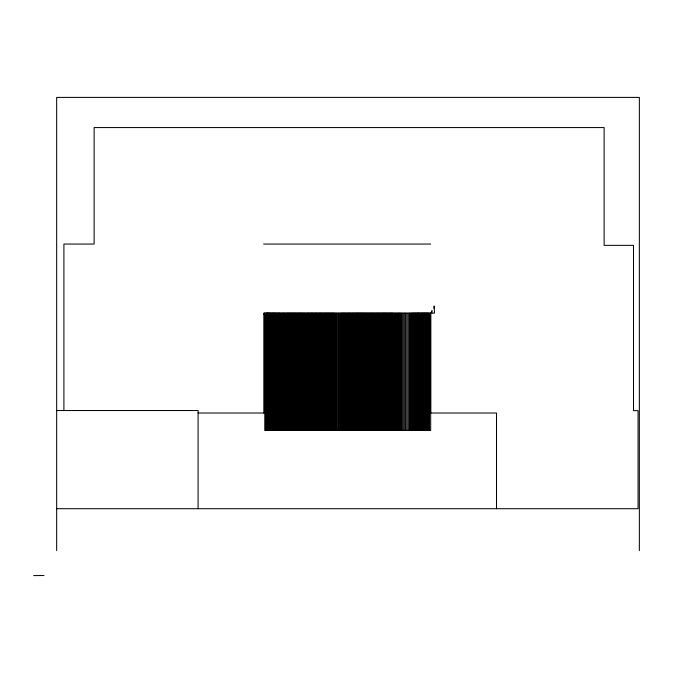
<?xml version="1.0" encoding="UTF-8"?>
<svg xmlns="http://www.w3.org/2000/svg" width="673" height="673" viewBox="0 0 673 673"><rect width="100%" height="100%" fill="white"/><g stroke="black" fill="none" stroke-linecap="round" stroke-linejoin="round"><path stroke-width="1.01" d="M433.925 308.327L434.203 305.979L434.497 313.138L263.614 313.138M431.805 313.138L432.016 310.623L430.821 313.138M263.824 413.012L263.824 314.283L264.43 313.138M33.65 575.6L44.023 575.524M263.614 244.055L430.695 244.055M263.824 314.283L265.482 314.283M56.667 410.538L198.089 410.538L198.089 508.712M198.089 413.012L265.339 413.012M430.316 413.012L496.514 413.012L496.514 508.712M56.667 508.712L638.054 508.712L638.054 410.631L633.503 410.631L633.503 245.342L604.127 245.342L604.127 127.567L94.127 127.567L94.127 244.055L63.91 244.055L63.91 410.538M639.35 550.598L639.35 97.4L56.667 97.4L56.667 550.598M430.695 313.138L430.695 430.459L264.767 430.459L264.767 313.138M430.653 314.283L430.653 413.012M429.231 313.138L429.231 430.459M428.785 313.138L428.785 430.459M428.221 313.138L428.221 430.459M427.776 313.138L427.776 430.459M427.313 313.138L427.313 430.459M426.749 313.138L426.749 430.459M426.287 313.138L426.287 430.459M425.731 313.138L425.731 430.459M425.176 313.138L425.176 430.459M424.646 313.138L424.646 430.459M424.234 313.138L424.234 430.459M423.872 313.138L423.872 430.459M423.224 313.138L423.224 430.459M422.88 313.138L422.88 430.459M422.316 313.138L422.316 430.459M421.87 313.138L421.87 430.459M421.399 313.138L421.399 430.459M420.81 313.138L420.81 430.459M420.23 313.138L420.23 430.459M419.683 313.138L419.683 430.459M419.161 313.138L419.161 430.459M418.715 313.138L418.715 430.459M418.278 313.138L418.278 430.459M417.824 313.138L417.824 430.459M417.268 313.138L417.268 430.459M416.814 313.138L416.814 430.459M416.234 313.138L416.234 430.459M415.779 313.138L415.779 430.459M415.199 313.138L415.199 430.459M414.526 313.138L414.526 430.459M414.063 313.138L414.063 430.459M413.491 313.138L413.491 430.459M412.995 313.138L412.995 430.459M412.381 313.138L412.381 430.459M411.725 313.138L411.725 430.459M411.102 313.138L411.102 430.459M410.21 313.138L410.21 430.459M409.268 313.138L409.268 430.459M408.099 313.138L408.099 430.459M406.82 313.138L406.82 430.459M405.558 313.138L405.558 430.459M404.322 313.138L404.322 430.459M403.144 313.138L403.144 430.459M402.025 313.138L402.025 430.459M401.158 313.138L401.158 430.459M400.326 313.138L400.326 430.459M399.669 313.138L399.669 430.459M398.921 313.138L398.921 430.459M398.248 313.138L398.248 430.459M397.364 313.138L397.364 430.459M396.607 313.138L396.607 430.459M395.808 313.138L395.808 430.459M394.942 313.138L394.942 430.459M394.185 313.138L394.185 430.459M393.183 313.138L393.183 430.459M392.628 313.138L392.628 430.459M392.157 313.138L392.157 430.459M391.484 313.138L391.484 430.459M390.929 313.138L390.929 430.459M390.39 313.138L390.39 430.459M389.911 313.138L389.911 430.459M389.322 313.138L389.322 430.459M388.733 313.138L388.733 430.459M387.942 313.138L387.942 430.459M387.387 313.138L387.387 430.459M386.908 313.138L386.908 430.459M386.159 313.138L386.159 430.459M385.705 313.138L385.705 430.459M385.133 313.138L385.133 430.459M384.586 313.138L384.586 430.459M384.039 313.138L384.039 430.459M383.484 313.138L383.484 430.459M382.929 313.138L382.929 430.459M382.365 313.138L382.365 430.459M381.784 313.138L381.784 430.459M381.204 313.138L381.204 430.459M380.607 313.138L380.607 430.459M379.833 313.138L379.833 430.459M379.261 313.138L379.261 430.459M378.689 313.138L378.689 430.459M378.117 313.138L378.117 430.459M377.536 313.138L377.536 430.459M376.846 313.138L376.846 430.459M376.266 313.138L376.266 430.459M375.66 313.138L375.66 430.459M374.97 313.138L374.97 430.459M374.289 313.138L374.289 430.459M373.624 313.138L373.624 430.459M373.061 313.138L373.061 430.459M372.497 313.138L372.497 430.459M371.925 313.138L371.925 430.459M371.252 313.138L371.252 430.459M370.68 313.138L370.68 430.459M370.192 313.138L370.192 430.459M369.41 313.138L369.41 430.459M368.754 313.138L368.754 430.459M368.291 313.138L368.291 430.459M367.618 313.138L367.618 430.459M367.046 313.138L367.046 430.459M366.558 313.138L366.558 430.459M365.759 313.138L365.759 430.459M365.094 313.138L365.094 430.459M364.623 313.138L364.623 430.459M363.942 313.138L363.942 430.459M363.294 313.138L363.294 430.459M362.747 313.138L362.747 430.459M362.2 313.138L362.2 430.459M361.653 313.138L361.653 430.459M361.107 313.138L361.107 430.459M360.551 313.138L360.551 430.459M359.996 313.138L359.996 430.459M359.441 313.138L359.441 430.459M358.793 313.138L358.793 430.459M358.263 313.138L358.263 430.459M357.851 313.138L357.851 430.459M357.313 313.138L357.313 430.459M356.757 313.138L356.757 430.459M356.202 313.138L356.202 430.459M355.731 313.138L355.731 430.459M355.05 313.138L355.05 430.459M354.393 313.138L354.393 430.459M353.838 313.138L353.838 430.459M353.283 313.138L353.283 430.459M352.702 313.138L352.702 430.459M352.114 313.138L352.114 430.459M351.516 313.138L351.516 430.459M350.734 313.138L350.734 430.459M350.095 313.138L350.095 430.459M349.624 313.138L349.624 430.459M348.967 313.138L348.967 430.459M348.479 313.138L348.479 430.459M347.79 313.138L347.79 430.459M347.184 313.138L347.184 430.459M346.477 313.138L346.477 430.459M345.787 313.138L345.787 430.459M345.106 313.138L345.106 430.459M344.45 313.138L344.45 430.459M343.895 313.138L343.895 430.459M343.323 313.138L343.323 430.459M342.742 313.138L342.742 430.459M342.136 313.138L342.136 430.459M341.489 313.138L341.489 430.459M340.79 313.138L340.79 430.459M339.949 313.138L339.949 430.459M338.914 313.138L338.914 430.459M337.972 313.138L337.972 430.459M336.87 313.138L336.87 430.459M336.012 313.138L336.012 430.459M335.011 313.138L335.011 430.459M334.346 313.138L334.346 430.459M333.8 313.138L333.8 430.459M333.236 313.138L333.236 430.459M332.588 313.138L332.588 430.459M332.126 313.138L332.126 430.459M331.461 313.138L331.461 430.459M330.889 313.138L330.889 430.459M330.325 313.138L330.325 430.459M329.652 313.138L329.652 430.459M329.013 313.138L329.013 430.459M328.542 313.138L328.542 430.459M327.886 313.138L327.886 430.459M327.406 313.138L327.406 430.459M326.641 313.138L326.641 430.459M326.085 313.138L326.085 430.459M325.53 313.138L325.53 430.459M324.958 313.138L324.958 430.459M324.386 313.138L324.386 430.459M323.797 313.138L323.797 430.459M323.023 313.138L323.023 430.459M322.468 313.138L322.468 430.459M321.904 313.138L321.904 430.459M321.265 313.138L321.265 430.459M320.718 313.138L320.718 430.459M320.188 313.138L320.188 430.459M319.709 313.138L319.709 430.459M319.036 313.138L319.036 430.459M318.548 313.138L318.548 430.459M317.765 313.138L317.765 430.459M317.118 313.138L317.118 430.459M316.579 313.138L316.579 430.459M316.016 313.138L316.016 430.459M315.469 313.138L315.469 430.459M314.989 313.138L314.989 430.459M314.215 313.138L314.215 430.459M313.668 313.138L313.668 430.459M313.105 313.138L313.105 430.459M312.465 313.138L312.465 430.459M311.936 313.138L311.936 430.459M311.389 313.138L311.389 430.459M310.926 313.138L310.926 430.459M310.346 313.138L310.346 430.459M309.664 313.138L309.664 430.459M309 313.138L309 430.459M308.453 313.138L308.453 430.459M307.881 313.138L307.881 430.459M307.199 313.138L307.199 430.459M306.72 313.138L306.72 430.459M306.097 313.138L306.097 430.459M305.206 313.138L305.206 430.459M304.633 313.138L304.633 430.459M304.053 313.138L304.053 430.459M303.296 313.138L303.296 430.459M302.757 313.138L302.757 430.459M302.202 313.138L302.202 430.459M301.655 313.138L301.655 430.459M301.184 313.138L301.184 430.459M300.427 313.138L300.427 430.459M299.897 313.138L299.897 430.459M299.359 313.138L299.359 430.459M298.82 313.138L298.82 430.459M298.358 313.138L298.358 430.459M297.786 313.138L297.786 430.459M297.121 313.138L297.121 430.459M296.473 313.138L296.473 430.459M295.943 313.138L295.943 430.459M295.481 313.138L295.481 430.459M294.833 313.138L294.833 430.459M294.286 313.138L294.286 430.459M293.748 313.138L293.748 430.459M293.201 313.138L293.201 430.459M292.646 313.138L292.646 430.459M292.09 313.138L292.09 430.459M291.535 313.138L291.535 430.459M290.887 313.138L290.887 430.459M290.357 313.138L290.357 430.459M289.903 313.138L289.903 430.459M289.264 313.138L289.264 430.459M288.725 313.138L288.725 430.459M288.187 313.138L288.187 430.459M287.733 313.138L287.733 430.459M287.144 313.138L287.144 430.459M286.547 313.138L286.547 430.459M285.932 313.138L285.932 430.459M285.049 313.138L285.049 430.459M284.494 313.138L284.494 430.459M283.93 313.138L283.93 430.459M283.266 313.138L283.266 430.459M282.795 313.138L282.795 430.459M282.18 313.138L282.18 430.459M281.482 313.138L281.482 430.459M280.784 313.138L280.784 430.459M280.027 313.138L280.027 430.459M279.497 313.138L279.497 430.459M278.959 313.138L278.959 430.459M278.429 313.138L278.429 430.459M277.974 313.138L277.974 430.459M277.411 313.138L277.411 430.459M276.763 313.138L276.763 430.459M276.224 313.138L276.224 430.459M275.711 313.138L275.711 430.459M275.181 313.138L275.181 430.459M274.685 313.138L274.685 430.459M274.348 313.138L274.348 430.459M273.726 313.138L273.726 430.459M273.305 313.138L273.305 430.459M272.784 313.138L272.784 430.459M272.262 313.138L272.262 430.459M271.926 313.138L271.926 430.459M271.37 313.138L271.37 430.459M270.748 313.138L270.748 430.459M270.235 313.138L270.235 430.459M269.823 313.138L269.823 430.459M269.326 313.138L269.326 430.459M268.931 313.138L268.931 430.459M268.451 313.138L268.451 430.459M268.081 313.138L268.081 430.459M267.711 313.138L267.711 430.459M267.358 313.138L267.358 430.459M267.03 313.138L267.03 430.459M266.676 313.138L266.676 430.459M266.483 313.138L266.357 430.459M265.583 313.138L265.583 430.459"/></g></svg>
